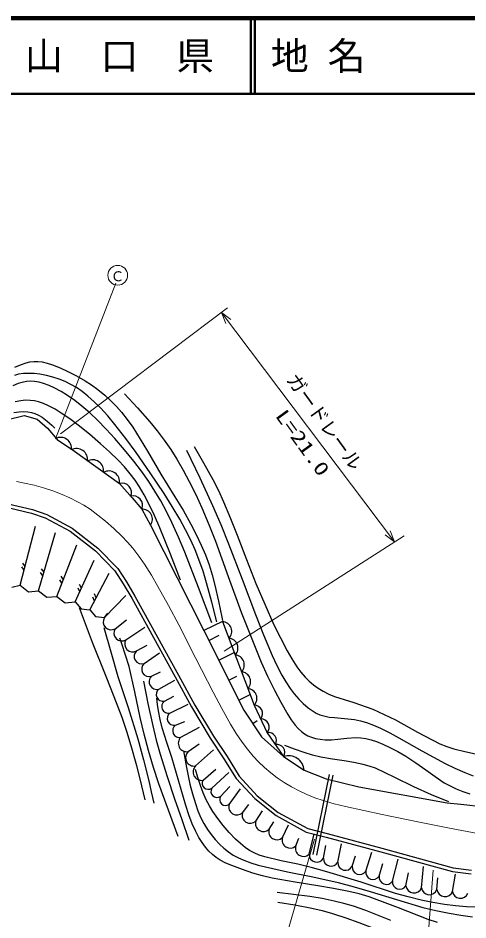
# Model space of a CAD drawing. Units: millimetres, scale not verified. Extents: x 40000 to 680000, y 20000 to 380000.
# Drawn here: x 336966 to 396421, y 260973 to 380000 of the extents above; entities that cross this region are included whole.
import ezdxf
from ezdxf.enums import TextEntityAlignment as Align

# ---------------------------------------------------------------- set-up
doc = ezdxf.new("R2010")
doc.units = ezdxf.units.MM
doc.header["$LTSCALE"] = 1000
doc.linetypes.add('CHAIN', pattern=[18.5, 12, -1.5, 3.5, -1.5])
for name, color, linetype, lineweight in [('M-BGD', 7, 'Continuous', 25), ('M-BMK', 2, 'CHAIN', 13), ('M-STR-HTXT', 7, 'Continuous', 13), ('M-TTL', 2, 'Continuous', 140), ('M-TTL-LINE', 7, 'Continuous', 50)]:
    doc.layers.add(name, color=color, linetype=linetype, lineweight=lineweight)
doc.layers.add('M-TTL-TXT', color=7, linetype='Continuous')
doc.styles.add('ＭＳ ゴシック', font='')
doc.styles.get('ＭＳ ゴシック').set_extended_font_data('MS Gothic')

msp = doc.modelspace()

# ---------------------------------------------------------------- linework, layer by layer
at = {"layer": 'M-BGD'}
for p, q in [((335440, 326992), (337796, 327528)), ((337796, 327528), (339514, 327043)), ((339514, 327043), (340866, 325876)), ((340866, 325876), (342121, 324366)), ((342121, 324366), (344414, 322824)), ((344414, 322824), (350380, 318572)), ((350380, 318572), (352058, 316702)), ((352058, 316702), (353312, 315192)), ((335658, 315891), (338886, 315144)), ((335605, 315390), (338747, 314663)), ((338747, 314663), (340556, 314038)), ((338886, 315144), (340757, 314497)), ((340757, 314497), (344130, 312683)), ((353312, 315192), (354462, 313078)), ((340556, 314038), (343856, 312263)), ((354462, 313078), (361498, 299175)), ((337264, 305136), (339290, 312925)), ((339687, 304408), (341913, 312090)), ((343856, 312263), (347194, 309666)), ((344130, 312683), (347527, 310040)), ((342111, 303680), (344739, 310493)), ((347194, 309666), (349773, 307047)), ((347527, 310040), (350165, 307361)), ((344535, 302952), (347022, 308458)), ((337786, 307144), (337460, 307580)), ((337912, 307628), (337586, 308061)), ((340400, 306867), (340085, 307309)), ((350165, 307361), (351294, 305614)), ((340260, 306386), (339947, 306831)), ((342957, 305873), (342682, 306341)), ((346459, 301911), (349012, 306734)), ((349773, 307047), (350868, 305352)), ((336143, 304911), (337264, 305136)), ((337264, 305136), (338330, 304288)), ((342777, 305407), (342503, 305877)), ((345141, 304294), (344894, 304779)), ((345347, 304750), (345099, 305232)), ((350868, 305352), (351984, 303442)), ((351294, 305614), (352419, 303689)), ((338330, 304288), (339687, 304408)), ((339687, 304408), (340754, 303559)), ((340754, 303559), (342111, 303680)), ((342111, 303680), (343178, 302831)), ((347066, 303057), (346849, 303557)), ((347300, 303499), (347082, 303996)), ((348383, 300870), (351193, 303794)), ((352419, 303689), (358183, 293294)), ((343178, 302831), (344535, 302952)), ((344535, 302952), (345289, 302047)), ((351984, 303442), (357744, 293055)), ((345289, 302047), (346459, 301911)), ((346459, 301911), (347213, 301006)), ((348383, 300870), (348836, 301460)), ((347213, 301006), (348383, 300870)), ((349800, 299412), (351288, 300591)), ((363992, 300353), (361498, 299175)), ((363992, 300353), (368158, 289308)), ((351218, 297954), (353737, 299632)), ((361498, 299175), (366816, 288680)), ((362163, 297863), (363557, 298570)), ((352635, 296495), (354019, 297235)), ((353617, 294814), (355670, 296212)), ((363492, 295240), (365531, 296273)), ((354599, 293133), (355772, 293731)), ((357744, 293055), (359875, 289081)), ((358183, 293294), (360310, 289329)), ((364822, 292616), (365874, 293149)), ((355581, 291452), (357685, 292612)), ((356308, 289859), (357533, 290493)), ((366151, 289992), (367620, 290736)), ((357034, 288267), (359449, 289462)), ((360310, 289329), (362787, 285237)), ((368158, 289308), (369905, 285687)), ((359875, 289081), (362365, 284969)), ((366816, 288680), (369137, 285145)), ((357761, 286675), (359027, 287174)), ((367976, 286912), (368586, 287312)), ((358487, 285082), (360951, 286409)), ((369905, 285687), (372060, 282544)), ((362365, 284969), (364175, 282255)), ((362787, 285237), (364597, 282524)), ((369137, 285145), (372060, 282544)), ((359463, 283195), (360884, 284199)), ((360439, 281307), (362808, 283433)), ((364175, 282255), (365774, 279631)), ((364597, 282524), (366174, 279936)), ((372060, 282544), (374778, 280729)), ((361415, 279420), (363085, 280859)), ((362563, 278353), (364843, 280452)), ((366174, 279936), (368579, 277376)), ((374778, 280729), (377691, 279602)), ((375962, 269617), (378126, 280180)), ((376452, 269517), (378616, 280080)), ((363711, 277286), (364964, 278590)), ((365774, 279631), (368239, 277007)), ((377691, 279602), (381991, 278520)), ((364858, 276220), (366370, 278283)), ((368579, 277376), (371349, 275166)), ((381991, 278520), (393682, 276437)), ((366620, 275124), (367459, 276215)), ((368239, 277007), (371071, 274748)), ((393682, 276437), (395496, 276265)), ((395496, 276265), (398605, 275912)), ((368381, 274029), (369291, 275363)), ((371349, 275166), (375245, 273040)), ((370143, 272934), (370783, 273919)), ((371071, 274748), (375059, 272571)), ((371904, 271839), (372687, 273508)), ((375245, 273040), (377825, 272372)), ((373665, 270744), (374051, 271786)), ((375059, 272571), (377697, 271888)), ((375427, 269648), (376103, 272344)), ((377697, 271888), (384894, 269960)), ((377825, 272372), (385024, 270442)), ((377328, 269120), (377649, 270794)), ((379229, 268591), (379691, 270998)), ((385024, 270442), (394460, 267855)), ((381131, 268062), (381560, 269438)), ((382903, 267411), (383698, 269904)), ((384894, 269960), (394362, 267364)), ((386448, 266111), (387210, 269003)), ((384675, 266761), (385158, 268445)), ((390270, 265222), (390543, 268018)), ((394460, 267855), (396874, 267547)), ((388220, 265460), (388572, 267192)), ((394362, 267364), (396843, 267047)), ((394371, 264745), (394760, 267007)), ((392321, 264984), (392446, 266545))]:
    msp.add_line(p, q, dxfattribs=at)
for points in [[(336539, 333926), (337282, 334250), (338042, 334516), (338544, 334634), (339053, 334691), (339605, 334684), (340161, 334616), (340836, 334464), (341518, 334248), (342551, 333833), (343566, 333359), (344712, 332772), (345817, 332139), (346690, 331577), (347534, 330961), (348426, 330230), (349282, 329450), (349972, 328748), (350620, 328003), (351394, 327015), (352121, 325990), (353119, 324442), (354070, 322857), (355858, 319823), (357693, 316828), (358778, 315037), (359812, 313212), (360525, 311833), (361185, 310427), (361723, 309144), (362205, 307840), (362627, 306508), (362991, 305160), (363467, 303064), (363886, 300952), (363930, 300726), (363975, 300489)], [(363217, 300323), (362583, 302899), (361890, 305462), (361411, 307018), (360877, 308552), (360370, 309829), (359804, 311093), (359112, 312477), (358360, 313845), (357337, 315559), (356262, 317242), (354434, 319963), (352560, 322645), (351192, 324516), (349762, 326369), (348815, 327497), (347818, 328591), (347034, 329368), (346203, 330106), (345457, 330694), (344672, 331234), (343947, 331656), (343194, 332025), (342397, 332350), (341565, 332623), (340712, 332839), (339841, 332998), (339080, 333083), (338311, 333109), (337671, 333074), (337045, 332980), (336484, 332833)], [(362592, 300187), (360823, 304846), (358997, 309509), (358176, 311481), (357301, 313425), (356593, 314867), (355832, 316277), (355060, 317575), (354237, 318841), (353279, 320199), (352263, 321533), (351040, 323033), (349757, 324509), (348617, 325759), (347452, 326948), (346452, 327888), (345405, 328789), (344484, 329506), (343508, 330188), (342653, 330721), (341763, 331204), (341061, 331523), (340351, 331780), (339752, 331938), (339144, 332036), (338616, 332062), (338092, 332028), (337535, 331922), (336985, 331756), (336285, 331468)], [(351046, 330386), (352740, 328566), (354385, 326709), (355356, 325529), (356279, 324313), (357144, 323065), (357960, 321782), (358803, 320337), (359601, 318852), (360454, 317124), (361253, 315371), (362177, 313177), (363044, 310962), (364754, 306279), (366464, 301588), (367759, 298276), (369103, 295003), (369934, 293163), (370835, 291318), (371679, 289716), (372598, 288104), (373063, 287372), (373570, 286686), (373970, 286235), (374411, 285828), (374820, 285531), (375262, 285283), (375755, 285079), (376285, 284925), (376906, 284812), (377550, 284758), (378377, 284765), (379204, 284832), (380398, 284964), (381589, 285036), (382249, 285010), (382909, 284924), (383610, 284764), (384312, 284542), (385180, 284193), (386026, 283788), (387132, 283211), (388201, 282586), (389549, 281710), (390867, 280781), (392064, 279910), (393295, 279089), (394053, 278652), (394839, 278270), (395745, 277910), (396676, 277604)], [(358438, 305819), (357105, 309267), (355709, 312708), (354993, 314361), (354222, 315989), (353646, 317077), (353016, 318140), (352430, 319015), (351796, 319852), (351025, 320761), (350207, 321632), (349071, 322735), (347879, 323807), (346398, 325081), (344897, 326292), (343815, 327104), (342689, 327873), (341859, 328381), (340986, 328844), (340347, 329125), (339684, 329350), (339133, 329479), (338573, 329548), (337957, 329555), (337337, 329500), (336570, 329364)], [(336398, 327949), (337123, 328051), (337699, 328077), (338272, 328043), (338740, 327958), (339199, 327814), (339681, 327591), (340151, 327305), (340796, 326819), (341427, 326265), (341635, 326073), (341850, 325872)], [(359227, 322965), (360970, 319325), (362664, 315649), (363748, 313142), (364781, 310601), (366573, 305945), (368339, 301302), (369411, 298597), (370559, 295865), (371159, 294572), (371817, 293297), (372345, 292394), (372928, 291518), (373467, 290809), (374059, 290130), (374659, 289534), (375314, 288971), (375831, 288599), (376375, 288282), (376861, 288064), (377376, 287899), (378073, 287757), (378799, 287672), (380111, 287578), (381413, 287424), (382226, 287252), (383031, 287019), (383951, 286685), (384853, 286293), (386088, 285671), (387302, 284993), (390339, 283280), (393386, 281629), (394675, 281001), (395990, 280428), (397126, 279982)], [(360233, 323465), (361496, 321305), (362710, 319109), (363447, 317648), (364135, 316152), (365052, 313958), (365914, 311738), (367134, 308541), (368407, 305370), (369569, 302629), (370785, 299912), (371630, 298197), (372534, 296498), (373154, 295422), (373825, 294379), (374337, 293685), (374893, 293032), (375422, 292504), (375993, 292018), (376620, 291567), (377280, 291167), (378022, 290793), (378787, 290474), (381325, 289653), (383846, 288775), (385361, 288107), (386851, 287385), (389767, 285772), (392707, 284216), (393626, 283861), (394566, 283563), (395983, 283198), (397431, 282889)], [(345047, 302197), (346781, 297652), (348571, 293126), (349648, 290446), (350672, 287738), (351300, 285885), (351870, 284013), (352602, 281343), (353276, 278654), (353498, 277740), (353721, 276815)], [(348317, 299574), (349209, 296336), (350160, 293106), (351503, 289002), (352789, 284882), (353538, 282113), (354231, 279328), (354579, 277868), (354923, 276407)], [(358127, 271974), (356831, 275443), (355593, 278929), (354877, 281113), (354217, 283324), (353630, 285505), (353101, 287702), (352395, 291070), (351631, 294418), (351183, 295919), (350672, 297415), (350539, 297792), (350404, 298169)], [(353556, 292507), (354131, 289540), (354767, 286579), (355227, 284717), (355747, 282862), (356673, 279916), (357660, 276979), (358599, 274238), (359545, 271500)], [(392402, 260619), (391138, 261036), (387247, 262553), (383353, 264006), (382026, 264402), (380681, 264739), (378652, 265143), (376602, 265490), (373582, 265967), (370561, 266506), (369264, 266799), (367984, 267149), (366606, 267614), (365225, 268143), (364429, 268487), (363657, 268886), (363140, 269216), (362660, 269594), (362182, 270054), (361744, 270559), (361282, 271194), (360865, 271870), (360401, 272749), (359989, 273661), (359532, 274851), (359132, 276059), (358230, 279249), (357269, 282425), (356615, 284373), (356016, 286345), (355748, 287441), (355537, 288558), (355407, 289397), (355289, 290249)], [(358828, 283298), (359225, 281104), (359684, 278912), (360012, 277613), (360397, 276329), (360737, 275389), (361137, 274460), (361534, 273683), (361987, 272929), (362472, 272238), (363012, 271575), (363570, 270983), (364168, 270437), (364771, 269965), (365407, 269544), (366081, 269175), (366791, 268856), (367740, 268511), (368710, 268221), (370646, 267748), (372592, 267333), (375925, 266654), (379264, 265912), (381382, 265356), (383485, 264742), (386967, 263655), (390465, 262626), (392183, 262225), (393917, 261881), (395467, 261615), (397035, 261407)], [(393908, 276549), (391584, 277508), (389272, 278527), (386743, 279790), (384198, 280994), (383384, 281280), (382551, 281508), (381328, 281759), (380079, 281953), (378511, 282173), (376962, 282452), (375862, 282733), (374775, 283074), (373500, 283529), (372223, 284017)], [(397589, 262669), (396220, 262723), (394764, 262844), (393315, 263024), (391765, 263282), (390225, 263599), (388532, 264012), (386855, 264483), (382321, 265940), (377786, 267334), (375886, 267854), (373959, 268318), (371748, 268777), (369560, 269293), (368845, 269535), (368156, 269832), (367562, 270160), (366989, 270547), (366342, 271065), (365720, 271641), (364880, 272529), (364084, 273458), (363382, 274344), (362729, 275265), (362260, 276025), (361844, 276814), (361432, 277749), (361070, 278723), (360730, 279764), (360406, 280826)], [(386235, 260896), (384487, 261593), (382905, 262214), (381295, 262781), (380032, 263153), (378740, 263470), (377140, 263792), (375519, 264057), (373371, 264344), (371220, 264592)], [(371295, 263326), (373539, 262959), (375767, 262534), (377153, 262210), (378534, 261826), (380277, 261261), (382005, 260639), (385222, 259407), (388479, 258226), (389849, 257794), (391232, 257421), (392364, 257174), (393505, 256987), (394624, 256862), (395760, 256795), (397101, 256783), (398445, 256831), (400226, 256967), (401998, 257162), (406934, 257883), (411877, 258579), (413596, 258754), (415329, 258906)]]:
    msp.add_lwpolyline(points, dxfattribs=at)
for centre, radius, start, end in [((342594, 323215), 1443, 351.58774, 118.66867), ((344714, 321738), 1443, 351.58774, 118.66867), ((346833, 320261), 1443, 351.58774, 118.66867), ((348953, 318783), 1443, 351.58774, 118.66867), ((350724, 317389), 1232, 335.69286, 106.16983), ((352189, 315699), 1232, 335.69286, 106.16983), ((353399, 313869), 1325, 323.30259, 93.77956), ((349268, 300313), 1046, 147.79761, 300.57573), ((363900, 299056), 1300, 315.42629, 85.90326), ((350685, 298854), 1046, 147.79761, 300.57573), ((352103, 297396), 1046, 147.79761, 300.57573), ((364733, 296847), 1300, 315.42629, 85.90326), ((353315, 295765), 998, 132.9704, 287.60964), ((365566, 294638), 1300, 315.42629, 85.90326), ((354297, 294084), 998, 132.9704, 287.60964), ((355279, 292403), 998, 132.9704, 287.60964), ((366399, 292429), 1300, 315.42629, 85.90326), ((356124, 290737), 897, 127.20636, 281.8456), ((367232, 290220), 1300, 315.42629, 85.90326), ((356850, 289145), 897, 127.20636, 281.8456), ((368177, 288201), 1107, 320.52059, 90.99756), ((357577, 287553), 897, 127.20636, 281.8456), ((369051, 286391), 1107, 320.52059, 90.99756), ((358303, 285960), 897, 127.20636, 281.8456), ((370081, 284653), 1049, 329.18811, 99.66508), ((359247, 284279), 1105, 133.37827, 281.3002), ((371159, 283081), 1049, 329.18811, 99.66508), ((360222, 282391), 1105, 133.37827, 281.3002), ((372714, 280581), 2069, 4.11436, 108.44428), ((361198, 280504), 1105, 133.37827, 281.3002), ((362109, 279016), 803, 149.77909, 304.41834), ((363257, 277949), 803, 149.77909, 304.41834), ((364405, 276882), 803, 149.77909, 304.41834), ((365883, 275903), 1072, 162.83121, 313.42098), ((367644, 274808), 1072, 162.83121, 313.42098), ((369406, 273713), 1072, 162.83121, 313.42098), ((371167, 272618), 1072, 162.83121, 313.42098), ((372928, 271522), 1072, 162.83121, 313.42098), ((374690, 270427), 1072, 162.83121, 313.42098), ((376437, 269598), 1011, 177.13639, 331.77561), ((378338, 269069), 1011, 177.13639, 331.77561), ((380239, 268540), 1011, 177.13639, 331.77561), ((382090, 267936), 968, 172.53006, 327.16931), ((383862, 267286), 968, 172.53006, 327.16931), ((385635, 266635), 968, 172.53006, 327.16931), ((387407, 265985), 968, 172.53006, 327.16931), ((389276, 265605), 1066, 187.80255, 338.93359), ((391326, 265367), 1066, 187.80255, 338.93359), ((393376, 265128), 1066, 187.80255, 338.93359), ((395426, 264890), 1066, 187.80255, 338.93359)]:
    msp.add_arc(centre, radius, start, end, dxfattribs=at)
at = {"layer": 'M-BMK'}
msp.add_lwpolyline([(336748, 318827), (337837, 318634), (339096, 318344), (340340, 317995), (341575, 317593), (342786, 317136), (343822, 316684), (344839, 316175), (345679, 315696), (346489, 315164), (347521, 314408), (348525, 313598), (349626, 312637), (350691, 311627), (351432, 310850), (352137, 310021), (352922, 309000), (353666, 307933), (354585, 306486), (355458, 304998), (356864, 302470), (358218, 299914), (360478, 295483), (362752, 291030), (363881, 288897), (365061, 286796), (365801, 285592), (366591, 284424), (367285, 283497), (368034, 282598), (368758, 281825), (369526, 281093), (370358, 280385), (371229, 279723), (372144, 279104), (373097, 278531), (374106, 277997), (375140, 277517), (376196, 277092), (377275, 276723), (378737, 276305), (380223, 275943), (385103, 274897), (389996, 273896), (393968, 273089), (397960, 272339)], dxfattribs=at)
at = {"layer": 'M-STR-HTXT'}
for p, q in [((341902, 324481), (349899, 344993)), ((342588, 325113), (364644, 341757)), ((363846, 341154), (386712, 310853)), ((387993, 311672), (364206, 296466)), ((376138, 271626), (368345, 244859)), ((391806, 267541), (390143, 245738))]:
    msp.add_line(p, q, dxfattribs=at)
for points in [[(364405, 339697), (363846, 341154), (365091, 340214)], [(386153, 312310), (386712, 310853), (385467, 311793)]]:
    msp.add_lwpolyline(points, dxfattribs=at)
msp.add_circle((350141, 346054), 1304, dxfattribs=at)
at = {"layer": 'M-TTL'}
msp.add_line((680000, 380000), (40000, 380000), dxfattribs=at)
at = {"layer": 'M-TTL-LINE'}
for p, q in [((367750, 380000), (367750, 370000)), ((368250, 380000), (368250, 370000)), ((40000, 370000), (680000, 370000))]:
    msp.add_line(p, q, dxfattribs=at)

# ---------------------------------------------------------------- texts
at = {"layer": 'M-STR-HTXT', "style": 'ＭＳ ゴシック'}
for s, height, rotation, p in [('Ｃ', 1320, 358.285, (349178, 344899)), ('ガードレール', 1833, 305.885, (371885, 331952))]:
    msp.add_text(s, height=height, rotation=rotation, dxfattribs=at).set_placement(p, align=Align.BOTTOM_LEFT)
at = {"layer": 'M-STR-HTXT', "style": 'ＭＳ ゴシック', "width": 1.35}
msp.add_text('L=21.0', height=1833, rotation=305.885, dxfattribs=at).set_placement((370431, 327187), align=Align.BOTTOM_LEFT)
at = {"layer": 'M-TTL-TXT', "style": 'ＭＳ ゴシック'}
msp.add_text('地 名', height=3666, dxfattribs=at).set_placement((370380, 375000), align=Align.MIDDLE_LEFT)
msp.add_text('山\u3000口\u3000県', height=3666, dxfattribs=at).set_placement((350375, 375000), align=Align.MIDDLE_CENTER)

doc.saveas('drawing.dxf')
